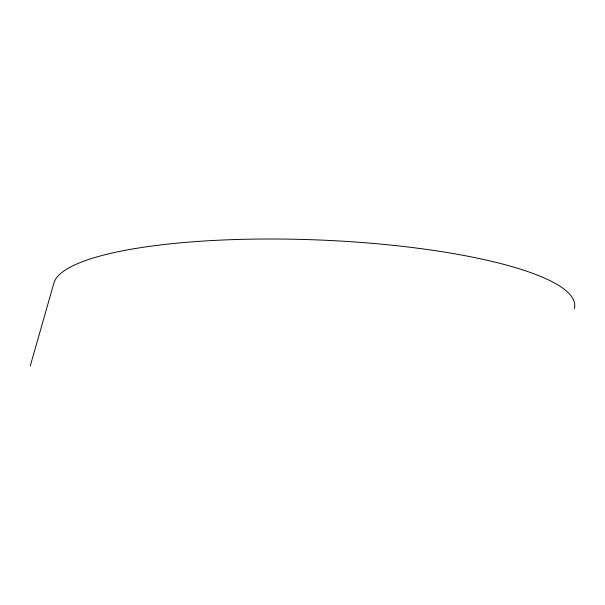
<?xml version="1.0" encoding="UTF-8"?>
<svg xmlns="http://www.w3.org/2000/svg" width="605" height="605" viewBox="0 0 605 605"><rect width="100%" height="100%" fill="white"/><g stroke="black" fill="none" stroke-linecap="round" stroke-linejoin="round"><path stroke-width="0.91" d="M30.25 365.98L53.936 282.928A260.838 56.015 2.2 0 1 329.899 240.487A260.838 56.015 2.2 0 1 574.289 308.784"/></g></svg>
